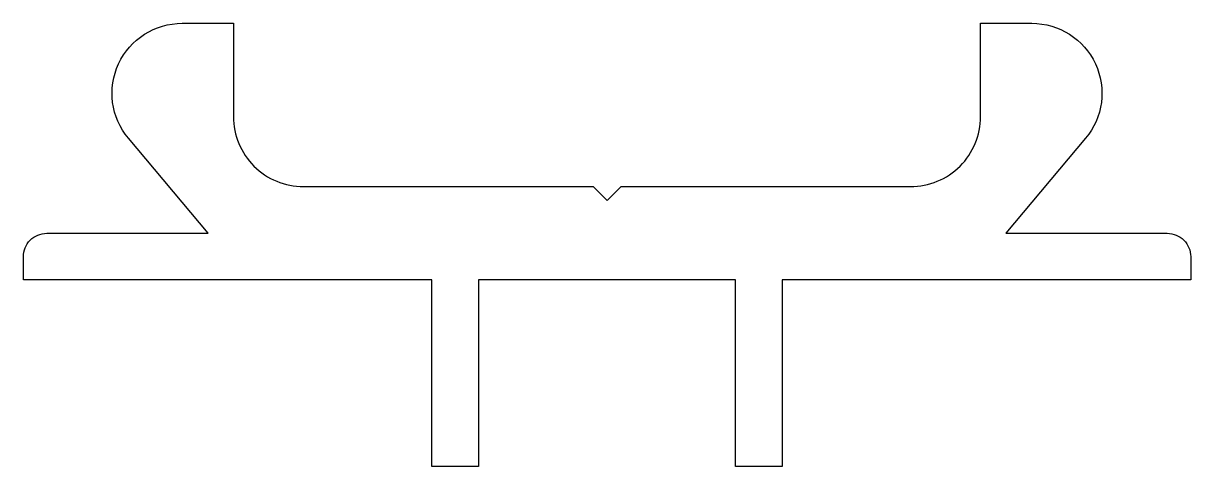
# Model space of a CAD drawing. Extents: x 159.7 to 184.7, y 231 to 240.5.
import ezdxf

# ---------------------------------------------------------------- set-up
doc = ezdxf.new("R2010")
doc.units = 0
doc.layers.add('ANA', color=220, linetype='CONTINUOUS')

msp = doc.modelspace()

# ---------------------------------------------------------------- linework, layer by layer
at = {"layer": 'ANA', "color": 7}
msp.add_lwpolyline([(172.492, 236.984), (178.692, 236.984, 0.414214), (180.192, 238.484), (180.192, 240.484), (181.292, 240.484, -0.63707), (182.441, 238.02), (180.732, 235.984), (184.192, 235.984, -0.414214), (184.692, 235.484), (184.692, 234.984), (175.942, 234.984), (175.942, 230.984), (174.942, 230.984), (174.942, 234.984), (172.192, 234.984), (169.442, 234.984), (169.442, 230.984), (168.442, 230.984), (168.442, 234.984), (159.692, 234.984), (159.692, 235.484, -0.414214), (160.192, 235.984), (163.651, 235.984), (161.942, 238.02, -0.63707), (163.092, 240.484), (164.192, 240.484), (164.192, 238.484, 0.414214), (165.692, 236.984), (171.892, 236.984), (172.192, 236.684)], format="xyb", close=True, dxfattribs=at)

doc.saveas('drawing.dxf')
